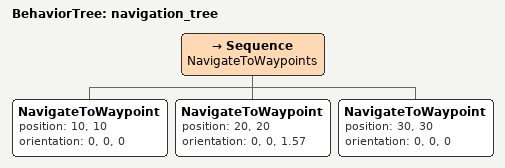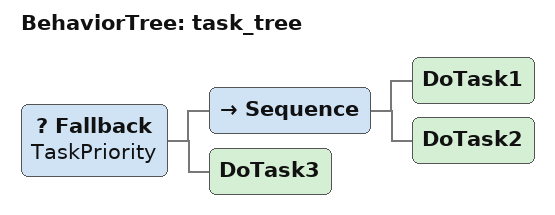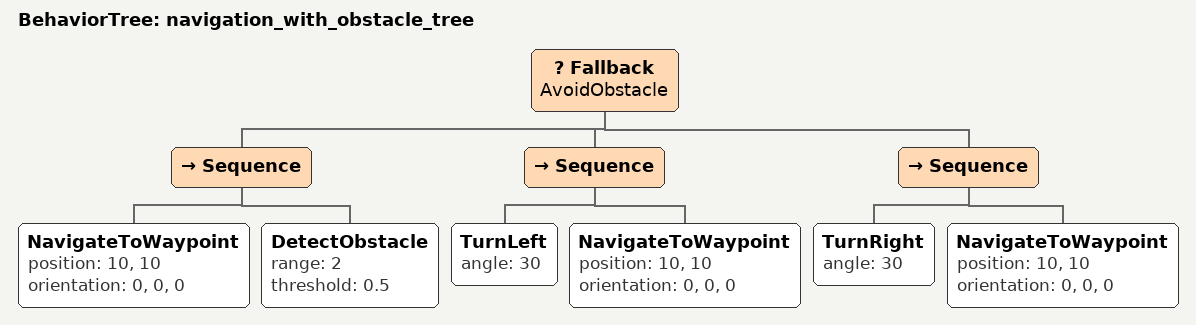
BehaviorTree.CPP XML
<root main_tree_to_execute="navigation_tree">
  <BehaviorTree ID="navigation_tree">
    <Sequence name="NavigateToWaypoints">
      <NavigateToWaypoint position="10, 10" orientation="0, 0, 0"/>
      <NavigateToWaypoint position="20, 20" orientation="0, 0, 1.57"/>
      <NavigateToWaypoint position="30, 30" orientation="0, 0, 0"/>
    </Sequence>
  </BehaviorTree>

  <BehaviorTree ID="task_tree">
    <Fallback name="TaskPriority">
      <Sequence>
        <DoTask1/>
        <DoTask2/>
      </Sequence>
      <DoTask3/>
    </Fallback>
  </BehaviorTree>

  <BehaviorTree ID="navigation_with_obstacle_tree">
    <Fallback name="AvoidObstacle">
      <Sequence>
        <NavigateToWaypoint position="10, 10" orientation="0, 0, 0"/>
        <DetectObstacle range="2" threshold="0.5"/>
      </Sequence>
      <Sequence>
        <TurnLeft angle="30"/>
        <NavigateToWaypoint position="10, 10" orientation="0, 0, 0"/>
      </Sequence>
      <Sequence>
        <TurnRight angle="30"/>
        <NavigateToWaypoint position="10, 10" orientation="0, 0, 0"/>
      </Sequence>
    </Fallback>
  </BehaviorTree>
</root>
